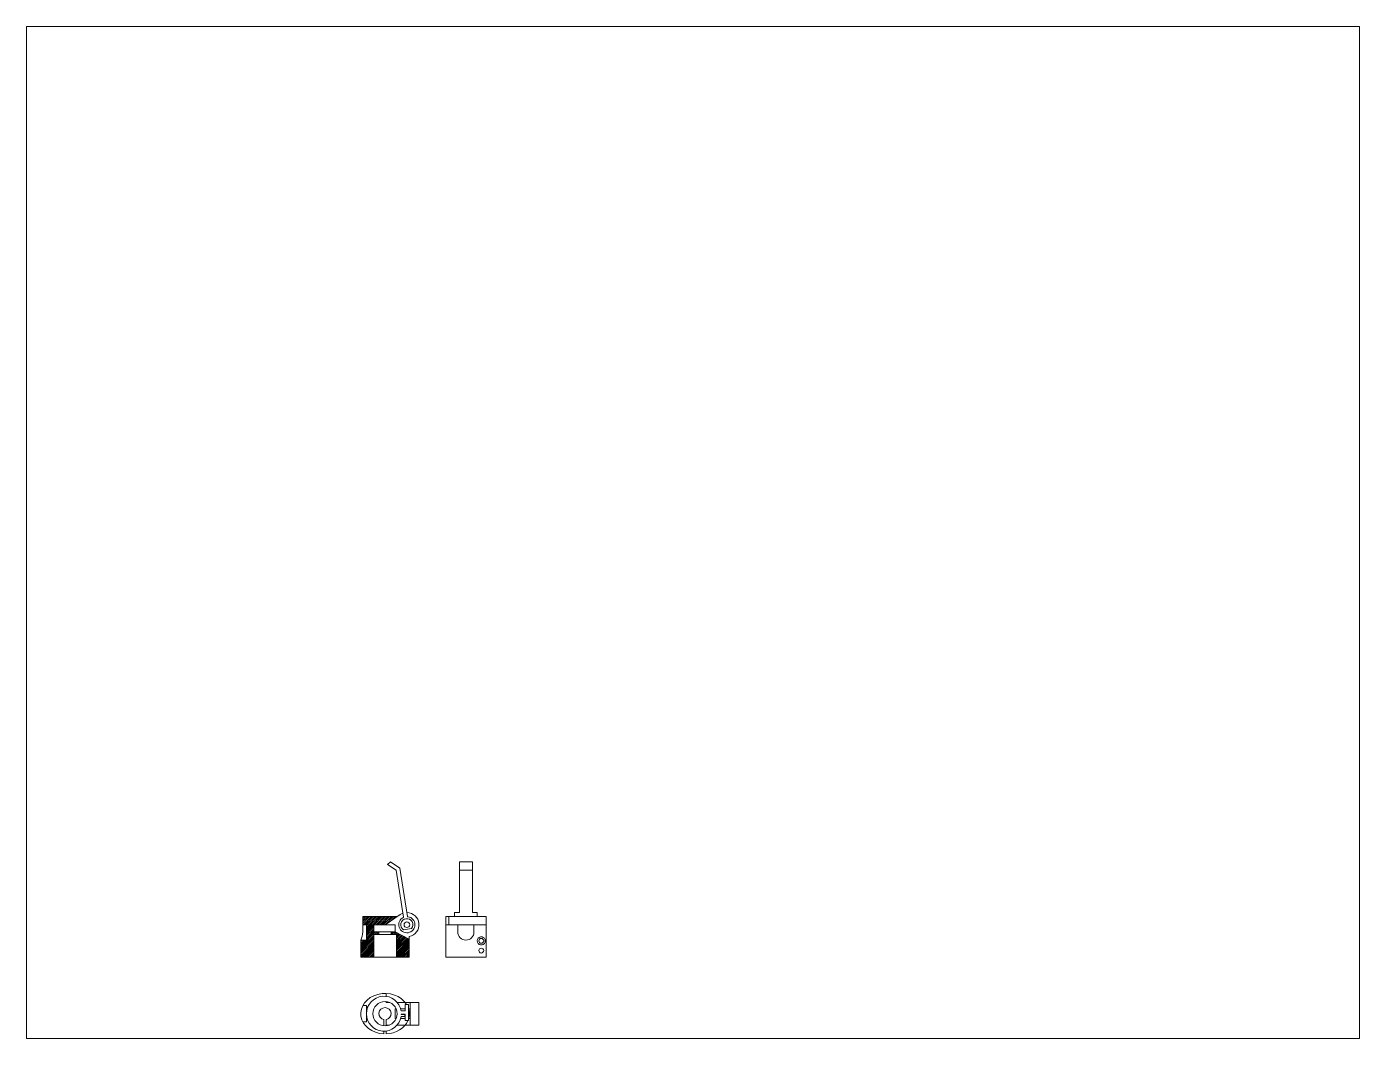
# Paper-space layout 'Presentación1' of a CAD drawing. Header units: millimetres. Extents: x 26 to 231, y 20 to 176.
# The model-space entities are those that its viewports show. They can reach past a viewport. Long polylines and large blocks are cut down to what shows.
import ezdxf

# ---------------------------------------------------------------- set-up
doc = ezdxf.new("R2010")
doc.units = ezdxf.units.MM
doc.layers.add('01_Contornos', color=7, linetype='Continuous', lineweight=20)
doc.layers.add('04_Cotas', color=3, linetype='Continuous', lineweight=18)

msp = doc.modelspace()

# ---------------------------------------------------------------- hatches: boundary and pattern name
at = {"layer": '01_Contornos'}
h = msp.add_hatch(dxfattribs=at)
h.set_pattern_fill('LINE', color=2, scale=0.5, angle=45)
h.paths.add_polyline_path([(108.7, 204.7), (108.7, 194.7), (136.2, 194.7), (151.2, 204.7)])
h = msp.add_hatch(dxfattribs=at)
h.set_pattern_fill('_USER', color=2, scale=1.5, angle=45, pattern_type=0)
h.set_pattern_definition([(45, (-93.8058, -45.2987), (-1.06066, 1.06066), [])])
h.paths.add_polyline_path([(150.2, 154.7), (166.2, 154.7), (166.2, 176.7), (148.8, 185.7), (143.7, 185.7), (143.7, 182.7), (150.2, 182.7)])
h.paths.add_polyline_path([(113.2, 175.7), (106.2, 175.7), (106.2, 154.7), (122.2, 154.7), (122.2, 182.7), (128.7, 182.7), (128.7, 185.7), (122.2, 185.7), (122.2, 194.7), (113.2, 194.7)])

# ---------------------------------------------------------------- linework, layer by layer
at = {"layer": '01_Contornos', "color": 2}
for p, q in [((143, 272.5), (139.1, 269.3)), ((139.1, 269.3), (149.8, 262.1)), ((143, 272.5), (154.4, 264.7)), ((164.1, 205), (154.4, 264.7)), ((228.2, 209.7), (228.2, 272.5)), ((228.2, 272.5), (244.2, 272.5)), ((244.2, 272.5), (244.2, 209.7)), ((159.1, 204.2), (149.8, 262.1)), ((228.2, 262.1), (244.2, 262.1)), ((108.7, 194.7), (108.7, 204.7)), ((108.7, 204.7), (151.2, 204.7)), ((136.2, 194.7), (154.9, 207.2)), ((159.1, 204.2), (158.8, 203.7)), ((164.1, 205), (164.5, 204.6)), ((261.2, 204.7), (211.2, 204.7)), ((211.2, 204.7), (211.2, 194.7)), ((215.2, 204.7), (215.2, 194.7)), ((222.2, 204.7), (222.2, 209.7)), ((222.2, 209.7), (228.2, 209.7)), ((244.2, 209.7), (250.2, 209.7)), ((250.2, 204.7), (250.2, 209.7)), ((261.2, 194.7), (261.2, 204.7)), ((136.2, 194.7), (108.7, 194.7)), ((108.7, 194.7), (108.7, 185.7)), ((148.8, 194.7), (108.7, 194.7)), ((113.2, 175.7), (113.2, 194.7)), ((122.2, 185.7), (122.2, 194.7)), ((128.7, 185.7), (122.2, 185.7)), ((122.2, 182.7), (128.7, 182.7)), ((122.2, 182.7), (122.2, 154.7)), ((128.7, 185.7), (128.7, 182.7)), ((128.7, 185.7), (143.7, 185.7)), ((128.7, 182.7), (143.7, 182.7)), ((143.7, 185.7), (148.8, 185.7)), ((143.7, 185.7), (143.7, 182.7)), ((150.2, 182.7), (143.7, 182.7)), ((148.8, 185.7), (148.8, 194.7)), ((148.8, 185.7), (166.2, 176.7)), ((150.2, 182.7), (150.2, 154.7)), ((169, 190), (159.1, 188.4)), ((211.2, 154.7), (211.2, 194.7)), ((211.2, 194.7), (261.2, 194.7)), ((211.2, 154.7), (211.2, 194.7)), ((211.2, 194.7), (261.2, 194.7)), ((226.2, 185.7), (226.2, 194.7)), ((246.2, 185.7), (246.2, 194.7)), ((261.2, 194.7), (261.2, 154.7)), ((106.2, 154.7), (106.2, 175.7)), ((113.2, 175.7), (106.2, 175.7)), ((166.2, 154.7), (166.2, 180)), ((259.9, 173), (259.9, 176.4)), ((106.2, 154.7), (166.2, 154.7)), ((211.2, 154.7), (261.2, 154.7)), ((137.7, 106.1), (137.7, 109.7)), ((137.7, 98.7), (137.7, 99.6)), ((113.2, 94.7), (108.7, 94.7)), ((113.2, 94.7), (113.2, 74.7)), ((137.7, 98.7), (141.6, 98.7)), ((148.8, 90.7), (149.9, 90.7)), ((148.8, 90.7), (148.8, 78.7)), ((151.2, 98.7), (178.2, 98.7)), ((155.5, 90.7), (161.2, 90.7)), ((156.1, 88.1), (161.2, 88.1)), ((161.2, 84.1), (156.1, 84.1)), ((156.1, 83.7), (156.1, 84.1)), ((160.6, 83.7), (156.1, 83.7)), ((160.6, 81.2), (160.6, 83.7)), ((161.2, 88.1), (161.2, 96.1)), ((161.2, 96.1), (165.2, 96.1)), ((161.2, 76.1), (161.2, 84.1)), ((165.2, 96.1), (165.2, 76.1)), ((165.2, 90.7), (167.2, 90.7)), ((178.2, 98.7), (167.2, 98.7)), ((167.2, 98.7), (167.2, 70.7)), ((178.2, 98.7), (178.2, 90.7)), ((178.2, 90.7), (178.2, 78.7)), ((113.2, 74.7), (108.7, 74.7)), ((134.7, 77.4), (134.7, 69.8)), ((137.7, 77.4), (137.7, 69.8)), ((137.7, 70.7), (141.6, 70.7)), ((148.8, 78.7), (149.9, 78.7)), ((150.8, 70.7), (178.2, 70.7)), ((155.5, 78.7), (161.2, 78.7)), ((156.1, 81.2), (160.6, 81.2)), ((165.2, 76.1), (161.2, 76.1)), ((165.2, 78.7), (167.2, 78.7)), ((178.2, 78.7), (178.2, 70.7)), ((134.7, 63.1), (134.7, 59.7)), ((137.7, 63.3), (137.7, 59.7))]:
    msp.add_line(p, q, dxfattribs=at)
for centre, radius in [((163.2, 194.7), 3.5), ((255.2, 174.7), 3), ((255.2, 162.7), 3), ((136.2, 84.7), 15)]:
    msp.add_circle(centre, radius, dxfattribs=at)
for centre, radius, start, end in [((163.2, 194.7), 10, 116.0165, 82.3838), ((163.2, 194.7), 15, 108.7942, 123.749), ((163.2, 194.7), 7.5, 321.1854, 237.2149), ((163.2, 194.7), 15, 281.537, 89.6061), ((236.2, 185.7), 10, 180, 0), ((255.2, 174.7), 5, 19.4926, 340.5074), ((134.8, 84.7), 21.6, 9.2219, 350.7781), ((136.2, 84.7), 7.5, 281.537, 258.463)]:
    msp.add_arc(centre, radius, start, end, dxfattribs=at)
for centre, start_param, end_param in [((78.7, 185.7), 2.730076, 3.141593), ((136.2, 84.7), 3.617228, 7.803961), ((136.2, 84.7), 2.882671, 3.400514), ((136.2, 84.7), 1.620817, 2.792445)]:
    msp.add_ellipse(centre, major_axis=(-30, 0), ratio=0.833333, start_param=start_param, end_param=end_param, dxfattribs=at)

psp = doc.layouts.new('Presentación1')

# ---------------------------------------------------------------- viewports
at = {"layer": '04_Cotas'}
psp.add_viewport(center=(128.5, 97.5), size=(205.6, 156), view_center_point=(517.04, 679.47), view_height=1250.4231, dxfattribs=at)

doc.saveas('drawing.dxf')
